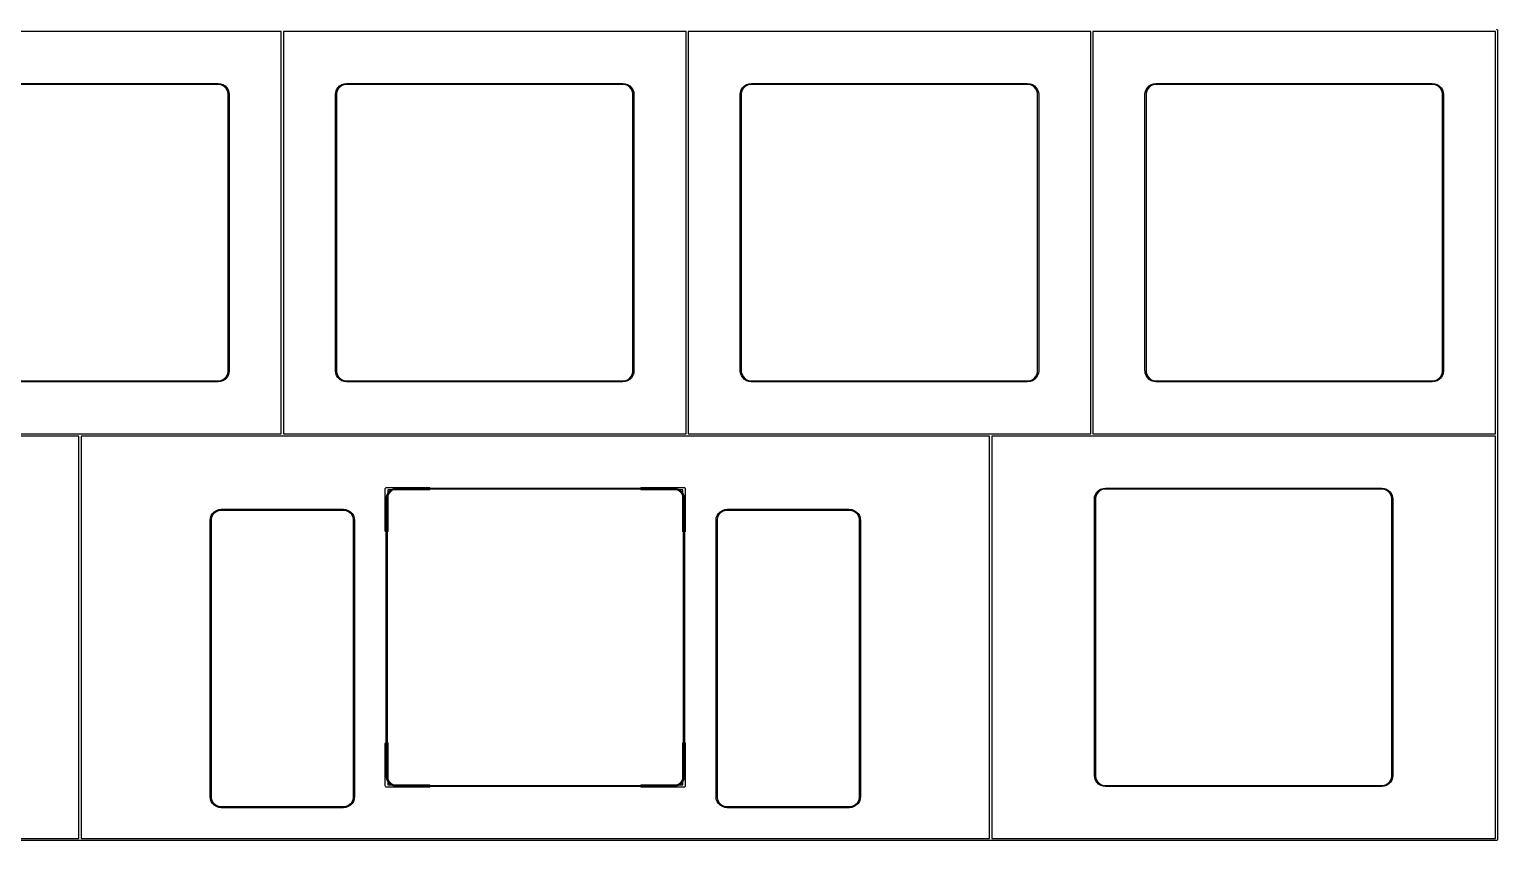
# Model space of a CAD drawing. Extents: x 116 to 435, y -379 to -284.
# Drawn here: x 185.1 to 254.2, y -379.2 to -341.1 of the extents above; entities that cross this region are included whole.
import ezdxf

# ---------------------------------------------------------------- set-up
doc = ezdxf.new("R2010")
doc.units = 0
doc.layers.add('BLACK', color=7, linetype='CONTINUOUS')

msp = doc.modelspace()

# ---------------------------------------------------------------- linework, layer by layer
at = {"layer": 'BLACK', "linetype": 'CONTINUOUS'}
for p, q in [((187.468599, -341.149286), (177.993599, -341.149286)), ((196.943599, -341.149286), (187.468599, -341.149286)), ((196.943599, -360.099286), (196.943599, -341.149286)), ((197.043599, -341.149286), (197.043599, -360.099286)), ((206.518599, -341.149286), (197.043599, -341.149286)), ((215.993599, -341.149286), (206.518599, -341.149286)), ((215.993599, -360.099286), (215.993599, -341.149286)), ((216.093599, -341.149286), (216.093599, -360.099286)), ((225.568599, -341.149286), (216.093599, -341.149286)), ((235.043599, -341.149286), (225.568599, -341.149286)), ((235.043599, -360.099286), (235.043599, -341.149286)), ((235.143599, -341.149286), (235.143599, -360.099286)), ((254.093599, -341.149286), (235.143599, -341.149286)), ((254.093599, -360.099286), (254.093599, -341.149286)), ((254.143599, -341.049286), (254.162733, -341.053092)), ((254.162733, -341.053092), (254.189793, -341.080152)), ((254.189793, -341.080152), (254.193599, -341.099286)), ((254.193599, -341.099286), (254.193599, -360.149286)), ((180.968599, -343.599286), (193.968599, -343.599286)), ((193.968599, -343.649286), (180.968599, -343.649286)), ((193.968599, -343.599286), (194.085424, -343.612449)), ((194.031135, -343.649286), (193.968599, -343.649286)), ((194.151945, -343.681656), (194.031135, -343.649286)), ((194.085424, -343.612449), (194.196391, -343.651277)), ((194.260261, -343.74419), (194.151945, -343.681656)), ((194.196391, -343.651277), (194.295935, -343.713823)), ((194.348701, -343.832628), (194.260261, -343.74419)), ((194.295935, -343.713823), (194.379067, -343.796952)), ((194.411239, -343.940942), (194.348701, -343.832628)), ((194.379067, -343.796952), (194.441617, -343.896495)), ((194.443613, -344.061751), (194.411239, -343.940942)), ((194.441617, -343.896495), (194.480448, -344.007461)), ((194.443599, -344.124286), (194.443613, -344.12421)), ((194.443599, -357.124286), (194.443599, -344.124286)), ((194.443613, -344.12421), (194.443613, -344.061751)), ((194.480448, -344.007461), (194.493614, -344.124285)), ((194.493614, -344.124285), (194.493599, -344.124285)), ((194.493599, -344.124285), (194.493599, -344.124286)), ((194.493599, -344.124286), (194.493599, -357.124285)), ((199.493599, -344.124285), (199.506765, -344.007464)), ((199.493599, -344.124286), (199.493599, -344.124285)), ((199.493599, -357.124286), (199.493599, -344.124286)), ((199.506765, -344.007464), (199.545595, -343.896501)), ((199.5436, -344.061753), (199.543599, -344.124285)), ((199.543599, -344.124285), (199.543599, -344.124286)), ((199.543599, -344.124286), (199.543599, -357.114663)), ((199.575973, -343.940947), (199.5436, -344.061753)), ((199.545595, -343.896501), (199.608143, -343.796961)), ((199.638509, -343.832637), (199.575973, -343.940947)), ((199.608143, -343.796961), (199.691272, -343.713834)), ((199.726946, -343.744201), (199.638509, -343.832637)), ((199.691272, -343.713834), (199.790814, -343.651289)), ((199.835259, -343.681668), (199.726946, -343.744201)), ((199.790814, -343.651289), (199.901777, -343.612462)), ((199.956065, -343.649299), (199.835259, -343.681668)), ((199.901777, -343.612462), (200.018448, -343.599315)), ((200.018599, -343.649299), (199.956065, -343.649299)), ((200.018448, -343.599315), (200.018599, -343.599286)), ((200.018599, -343.599286), (213.018599, -343.599286)), ((200.018599, -343.649286), (200.018599, -343.649299)), ((213.018599, -343.649286), (200.018599, -343.649286)), ((213.018599, -343.599286), (213.135424, -343.612449)), ((213.081135, -343.649286), (213.018599, -343.649286)), ((213.201945, -343.681656), (213.081135, -343.649286)), ((213.135424, -343.612449), (213.246391, -343.651277)), ((213.310261, -343.74419), (213.201945, -343.681656)), ((213.246391, -343.651277), (213.345935, -343.713823)), ((213.398701, -343.832628), (213.310261, -343.74419)), ((213.345935, -343.713823), (213.429067, -343.796952)), ((213.461239, -343.940942), (213.398701, -343.832628)), ((213.429067, -343.796952), (213.491617, -343.896495)), ((213.493613, -344.061751), (213.461239, -343.940942)), ((213.491617, -343.896495), (213.530448, -344.007461)), ((213.493599, -344.124286), (213.493613, -344.12421)), ((213.493599, -357.124286), (213.493599, -344.124286)), ((213.493613, -344.12421), (213.493613, -344.061751)), ((213.530448, -344.007461), (213.543614, -344.124285)), ((213.543614, -344.124285), (213.543599, -344.124285)), ((213.543599, -344.124285), (213.543599, -344.124286)), ((213.543599, -344.124286), (213.543599, -357.124285)), ((218.543599, -344.124285), (218.556765, -344.007464)), ((218.543599, -344.124286), (218.543599, -344.124285)), ((218.543599, -357.124286), (218.543599, -344.124286)), ((218.556765, -344.007464), (218.595595, -343.896501)), ((218.5936, -344.061753), (218.593599, -344.124285)), ((218.593599, -344.124285), (218.593599, -344.124286)), ((218.593599, -344.124286), (218.593599, -357.114663)), ((218.625973, -343.940947), (218.5936, -344.061753)), ((218.595595, -343.896501), (218.658143, -343.796961)), ((218.688509, -343.832637), (218.625973, -343.940947)), ((218.658143, -343.796961), (218.741272, -343.713834)), ((218.776946, -343.744201), (218.688509, -343.832637)), ((218.741272, -343.713834), (218.840814, -343.651289)), ((218.885259, -343.681668), (218.776946, -343.744201)), ((218.840814, -343.651289), (218.951777, -343.612462)), ((219.006065, -343.649299), (218.885259, -343.681668)), ((218.951777, -343.612462), (219.068448, -343.599315)), ((219.068599, -343.649299), (219.006065, -343.649299)), ((219.068448, -343.599315), (219.068599, -343.599286)), ((219.068599, -343.599286), (232.068599, -343.599286)), ((219.068599, -343.649286), (219.068599, -343.649299)), ((232.068599, -343.649286), (219.068599, -343.649286)), ((232.068599, -343.599286), (232.185424, -343.612449)), ((232.131135, -343.649286), (232.068599, -343.649286)), ((232.251945, -343.681656), (232.131135, -343.649286)), ((232.185424, -343.612449), (232.296391, -343.651277)), ((232.360261, -343.74419), (232.251945, -343.681656)), ((232.296391, -343.651277), (232.395935, -343.713823)), ((232.448701, -343.832628), (232.360261, -343.74419)), ((232.395935, -343.713823), (232.479067, -343.796952)), ((232.511239, -343.940942), (232.448701, -343.832628)), ((232.479067, -343.796952), (232.541617, -343.896495)), ((232.543613, -344.061751), (232.511239, -343.940942)), ((232.541617, -343.896495), (232.580448, -344.007461)), ((232.543599, -344.124286), (232.543613, -344.12421)), ((232.543599, -357.124286), (232.543599, -344.124286)), ((232.543613, -344.12421), (232.543613, -344.061751)), ((232.580448, -344.007461), (232.593614, -344.124285)), ((232.593614, -344.124285), (232.593599, -344.124285)), ((232.593599, -344.124285), (232.593599, -344.124286)), ((232.593599, -344.124286), (232.593599, -357.124285)), ((237.593599, -344.124285), (237.606765, -344.007464)), ((237.593599, -344.124286), (237.593599, -344.124285)), ((237.593599, -357.124286), (237.593599, -344.124286)), ((237.606765, -344.007464), (237.645595, -343.896501)), ((237.6436, -344.061753), (237.643599, -344.124285)), ((237.643599, -344.124285), (237.643599, -344.124286)), ((237.643599, -344.124286), (237.643599, -357.114663)), ((237.675973, -343.940947), (237.6436, -344.061753)), ((237.645595, -343.896501), (237.708143, -343.796961)), ((237.738509, -343.832637), (237.675973, -343.940947)), ((237.708143, -343.796961), (237.791272, -343.713834)), ((237.826946, -343.744201), (237.738509, -343.832637)), ((237.791272, -343.713834), (237.890814, -343.651289)), ((237.935259, -343.681668), (237.826946, -343.744201)), ((237.890814, -343.651289), (238.001777, -343.612462)), ((238.056065, -343.649299), (237.935259, -343.681668)), ((238.001777, -343.612462), (238.118448, -343.599315)), ((238.118599, -343.649299), (238.056065, -343.649299)), ((238.118448, -343.599315), (238.118599, -343.599286)), ((238.118599, -343.599286), (251.118599, -343.599286)), ((238.118599, -343.649286), (238.118599, -343.649299)), ((251.118599, -343.649286), (238.118599, -343.649286)), ((251.118599, -343.599286), (251.235424, -343.612449)), ((251.181135, -343.649286), (251.118599, -343.649286)), ((251.301945, -343.681656), (251.181135, -343.649286)), ((251.235424, -343.612449), (251.346391, -343.651277)), ((251.410261, -343.74419), (251.301945, -343.681656)), ((251.346391, -343.651277), (251.445935, -343.713823)), ((251.498701, -343.832628), (251.410261, -343.74419)), ((251.445935, -343.713823), (251.529067, -343.796952)), ((251.561239, -343.940942), (251.498701, -343.832628)), ((251.529067, -343.796952), (251.591617, -343.896495)), ((251.593613, -344.061751), (251.561239, -343.940942)), ((251.591617, -343.896495), (251.630448, -344.007461)), ((251.593599, -344.124286), (251.593613, -344.12421)), ((251.593599, -357.124286), (251.593599, -344.124286)), ((251.593613, -344.12421), (251.593613, -344.061751)), ((251.630448, -344.007461), (251.643614, -344.124285)), ((251.643614, -344.124285), (251.643599, -344.124285)), ((251.643599, -344.124285), (251.643599, -344.124286)), ((251.643599, -344.124286), (251.643599, -357.124285)), ((194.411233, -357.307634), (194.443601, -357.186823)), ((194.480439, -357.241111), (194.441612, -357.352079)), ((194.443599, -357.124287), (194.443599, -357.124286)), ((194.443601, -357.186823), (194.443599, -357.124287)), ((194.493599, -357.124285), (194.480439, -357.241111)), ((199.495502, -357.133853), (199.493599, -357.124286)), ((199.497903, -357.136254), (199.495502, -357.133853)), ((199.509585, -357.239985), (199.497903, -357.136254)), ((199.548404, -357.350946), (199.509585, -357.239985)), ((199.543599, -357.114663), (199.546363, -357.123171)), ((199.546363, -357.123171), (199.54643, -357.123172)), ((199.54643, -357.123172), (199.546427, -357.185702)), ((199.546427, -357.185702), (199.578787, -357.306503)), ((213.461233, -357.307634), (213.493601, -357.186823)), ((213.530439, -357.241111), (213.491612, -357.352079)), ((213.493599, -357.124287), (213.493599, -357.124286)), ((213.493601, -357.186823), (213.493599, -357.124287)), ((213.543599, -357.124285), (213.530439, -357.241111)), ((218.545502, -357.133853), (218.543599, -357.124286)), ((218.547903, -357.136254), (218.545502, -357.133853)), ((218.559585, -357.239985), (218.547903, -357.136254)), ((218.598404, -357.350946), (218.559585, -357.239985)), ((218.593599, -357.114663), (218.596363, -357.123171)), ((218.596363, -357.123171), (218.59643, -357.123172)), ((218.59643, -357.123172), (218.596427, -357.185702)), ((218.596427, -357.185702), (218.628787, -357.306503)), ((232.511233, -357.307634), (232.543601, -357.186823)), ((232.580439, -357.241111), (232.541612, -357.352079)), ((232.543599, -357.124287), (232.543599, -357.124286)), ((232.543601, -357.186823), (232.543599, -357.124287)), ((232.593599, -357.124285), (232.580439, -357.241111)), ((237.595502, -357.133853), (237.593599, -357.124286)), ((237.597903, -357.136254), (237.595502, -357.133853)), ((237.609585, -357.239985), (237.597903, -357.136254)), ((237.648404, -357.350946), (237.609585, -357.239985)), ((237.643599, -357.114663), (237.646363, -357.123171)), ((237.646363, -357.123171), (237.64643, -357.123172)), ((237.64643, -357.123172), (237.646427, -357.185702)), ((237.646427, -357.185702), (237.678787, -357.306503)), ((251.561233, -357.307634), (251.593601, -357.186823)), ((251.630439, -357.241111), (251.591612, -357.352079)), ((251.593599, -357.124287), (251.593599, -357.124286)), ((251.593601, -357.186823), (251.593599, -357.124287)), ((251.643599, -357.124285), (251.630439, -357.241111)), ((193.968599, -357.649286), (180.968599, -357.649286)), ((180.974799, -357.599286), (193.968599, -357.599286)), ((193.968599, -357.599286), (193.968664, -357.599299)), ((194.085424, -357.636136), (193.968599, -357.649299)), ((193.968599, -357.649299), (193.968599, -357.649286)), ((193.968664, -357.599299), (194.031135, -357.599299)), ((194.031135, -357.599299), (194.151945, -357.566928)), ((194.196392, -357.597306), (194.085424, -357.636136)), ((194.151945, -357.566928), (194.26026, -357.504391)), ((194.295936, -357.534757), (194.196392, -357.597306)), ((194.26026, -357.504391), (194.348699, -357.41595)), ((194.379066, -357.451625), (194.295936, -357.534757)), ((194.348699, -357.41595), (194.411233, -357.307634)), ((194.441612, -357.352079), (194.379066, -357.451625)), ((199.61094, -357.450486), (199.548404, -357.350946)), ((199.578787, -357.306503), (199.641311, -357.414813)), ((199.694059, -357.533616), (199.61094, -357.450486)), ((199.641311, -357.414813), (199.729736, -357.50325)), ((199.793591, -357.596166), (199.694059, -357.533616)), ((199.729736, -357.50325), (199.838037, -357.565788)), ((199.904546, -357.634999), (199.793591, -357.596166)), ((199.838037, -357.565788), (199.958834, -357.598165)), ((200.008352, -357.646703), (199.904546, -357.634999)), ((199.958834, -357.598165), (200.021365, -357.59817)), ((200.009032, -357.647383), (200.008352, -357.646703)), ((200.018599, -357.649286), (200.009032, -357.647383)), ((213.018599, -357.649286), (200.018599, -357.649286)), ((200.021365, -357.59817), (200.024799, -357.599286)), ((200.024799, -357.599286), (213.018599, -357.599286)), ((213.018599, -357.599286), (213.018664, -357.599299)), ((213.135424, -357.636136), (213.018599, -357.649299)), ((213.018599, -357.649299), (213.018599, -357.649286)), ((213.018664, -357.599299), (213.081135, -357.599299)), ((213.081135, -357.599299), (213.201945, -357.566928)), ((213.246392, -357.597306), (213.135424, -357.636136)), ((213.201945, -357.566928), (213.31026, -357.504391)), ((213.345936, -357.534757), (213.246392, -357.597306)), ((213.31026, -357.504391), (213.398699, -357.41595)), ((213.429066, -357.451625), (213.345936, -357.534757)), ((213.398699, -357.41595), (213.461233, -357.307634)), ((213.491612, -357.352079), (213.429066, -357.451625)), ((218.66094, -357.450486), (218.598404, -357.350946)), ((218.628787, -357.306503), (218.691311, -357.414813)), ((218.744059, -357.533616), (218.66094, -357.450486)), ((218.691311, -357.414813), (218.779736, -357.50325)), ((218.843591, -357.596166), (218.744059, -357.533616)), ((218.779736, -357.50325), (218.888037, -357.565788)), ((218.954546, -357.634999), (218.843591, -357.596166)), ((218.888037, -357.565788), (219.008834, -357.598165)), ((219.058352, -357.646703), (218.954546, -357.634999)), ((219.008834, -357.598165), (219.071365, -357.59817)), ((219.059032, -357.647383), (219.058352, -357.646703)), ((219.068599, -357.649286), (219.059032, -357.647383)), ((232.068599, -357.649286), (219.068599, -357.649286)), ((219.071365, -357.59817), (219.074799, -357.599286)), ((219.074799, -357.599286), (232.068599, -357.599286)), ((232.068599, -357.599286), (232.068664, -357.599299)), ((232.185424, -357.636136), (232.068599, -357.649299)), ((232.068599, -357.649299), (232.068599, -357.649286)), ((232.068664, -357.599299), (232.131135, -357.599299)), ((232.131135, -357.599299), (232.251945, -357.566928)), ((232.296392, -357.597306), (232.185424, -357.636136)), ((232.251945, -357.566928), (232.36026, -357.504391)), ((232.395936, -357.534757), (232.296392, -357.597306)), ((232.36026, -357.504391), (232.448699, -357.41595)), ((232.479066, -357.451625), (232.395936, -357.534757)), ((232.448699, -357.41595), (232.511233, -357.307634)), ((232.541612, -357.352079), (232.479066, -357.451625)), ((237.71094, -357.450486), (237.648404, -357.350946)), ((237.678787, -357.306503), (237.741311, -357.414813)), ((237.794059, -357.533616), (237.71094, -357.450486)), ((237.741311, -357.414813), (237.829736, -357.50325)), ((237.893591, -357.596166), (237.794059, -357.533616)), ((237.829736, -357.50325), (237.938037, -357.565788)), ((238.004546, -357.634999), (237.893591, -357.596166)), ((237.938037, -357.565788), (238.058834, -357.598165)), ((238.108352, -357.646703), (238.004546, -357.634999)), ((238.058834, -357.598165), (238.121365, -357.59817)), ((238.109032, -357.647383), (238.108352, -357.646703)), ((238.118599, -357.649286), (238.109032, -357.647383)), ((251.118599, -357.649286), (238.118599, -357.649286)), ((238.121365, -357.59817), (238.124799, -357.599286)), ((238.124799, -357.599286), (251.118599, -357.599286)), ((251.118599, -357.599286), (251.118664, -357.599299)), ((251.235424, -357.636136), (251.118599, -357.649299)), ((251.118599, -357.649299), (251.118599, -357.649286)), ((251.118664, -357.599299), (251.181135, -357.599299)), ((251.181135, -357.599299), (251.301945, -357.566928)), ((251.346392, -357.597306), (251.235424, -357.636136)), ((251.301945, -357.566928), (251.41026, -357.504391)), ((251.445936, -357.534757), (251.346392, -357.597306)), ((251.41026, -357.504391), (251.498699, -357.41595)), ((251.529066, -357.451625), (251.445936, -357.534757)), ((251.498699, -357.41595), (251.561233, -357.307634)), ((251.591612, -357.352079), (251.529066, -357.451625)), ((187.418599, -360.199286), (177.943599, -360.199286)), ((177.993599, -360.099286), (187.468599, -360.099286)), ((187.418599, -379.149286), (187.418599, -360.199286)), ((187.468599, -360.099286), (196.943599, -360.099286)), ((187.518599, -360.199286), (187.518599, -379.149286)), ((196.993599, -360.199286), (187.518599, -360.199286)), ((216.043599, -360.199286), (196.993599, -360.199286)), ((197.043599, -360.099286), (215.993599, -360.099286)), ((230.281099, -360.199286), (216.043599, -360.199286)), ((216.093599, -360.099286), (230.331099, -360.099286)), ((230.281099, -379.149286), (230.281099, -360.199286)), ((230.331099, -360.099286), (235.043599, -360.099286)), ((230.381099, -360.199286), (230.381099, -379.149286)), ((235.093599, -360.199286), (230.381099, -360.199286)), ((254.093599, -360.199286), (235.093599, -360.199286)), ((235.143599, -360.099286), (254.093599, -360.099286)), ((254.093599, -379.149286), (254.093599, -360.199286)), ((254.193599, -360.149286), (254.193599, -379.199286)), ((201.839849, -362.674286), (201.844416, -362.651325)), ((201.839849, -364.674286), (201.839849, -362.674286)), ((201.844416, -362.651325), (201.876888, -362.618853)), ((201.876888, -362.618853), (201.899849, -362.614286)), ((201.899849, -362.614286), (203.899849, -362.614286)), ((203.899849, -362.734286), (201.959849, -362.734286)), ((201.959849, -362.734286), (201.959849, -364.674286)), ((201.98939, -362.846947), (202.072517, -362.763814)), ((202.108194, -362.794179), (202.019757, -362.882622)), ((202.072517, -362.763814), (202.172058, -362.70126)), ((202.216506, -362.731636), (202.108194, -362.794179)), ((202.172058, -362.70126), (202.283022, -362.662423)), ((202.337315, -362.699255), (202.216506, -362.731636)), ((202.283022, -362.662423), (202.399846, -362.649249)), ((202.399663, -362.699249), (202.337315, -362.699255)), ((202.399849, -362.699286), (202.399663, -362.699249)), ((202.399846, -362.649249), (202.399846, -362.649286)), ((202.399846, -362.649286), (202.399847, -362.649286)), ((202.399847, -362.649286), (202.399849, -362.649286)), ((202.399849, -362.649286), (215.399849, -362.649286)), ((202.399852, -362.699286), (202.399849, -362.699286)), ((215.399849, -362.699286), (202.399852, -362.699286)), ((203.899849, -362.614286), (203.92281, -362.618853)), ((203.92281, -362.729719), (203.899849, -362.734286)), ((203.92281, -362.618853), (203.955282, -362.651325)), ((203.955282, -362.697247), (203.92281, -362.729719)), ((203.955282, -362.651325), (203.955282, -362.697247)), ((213.844416, -362.651325), (213.876888, -362.618853)), ((213.844416, -362.697247), (213.844416, -362.651325)), ((213.876888, -362.729719), (213.844416, -362.697247)), ((213.876888, -362.618853), (213.899849, -362.614286)), ((213.899849, -362.734286), (213.876888, -362.729719)), ((213.899849, -362.614286), (215.899849, -362.614286)), ((215.839849, -362.734286), (213.899849, -362.734286)), ((215.399849, -362.649286), (215.399852, -362.649286)), ((215.39985, -362.699285), (215.399849, -362.699286)), ((215.399852, -362.699286), (215.39985, -362.699285)), ((215.399852, -362.649286), (215.51668, -362.662439)), ((215.462391, -362.69928), (215.399852, -362.699286)), ((215.583212, -362.731642), (215.462391, -362.69928)), ((215.51668, -362.662439), (215.627657, -362.70126)), ((215.691538, -362.794173), (215.583212, -362.731642)), ((215.627657, -362.70126), (215.727212, -362.763805)), ((215.779989, -362.882612), (215.691538, -362.794173)), ((215.727212, -362.763805), (215.810353, -362.846935)), ((215.839849, -364.674286), (215.839849, -362.734286)), ((215.899849, -362.614286), (215.92281, -362.618853)), ((215.92281, -362.618853), (215.955282, -362.651325)), ((215.955282, -362.651325), (215.959849, -362.674286)), ((215.959849, -362.674286), (215.959849, -364.674286)), ((235.32689, -362.846947), (235.410017, -362.763814)), ((235.445694, -362.794179), (235.357257, -362.882622)), ((235.410017, -362.763814), (235.509558, -362.70126)), ((235.554006, -362.731636), (235.445694, -362.794179)), ((235.509558, -362.70126), (235.620522, -362.662423)), ((235.674815, -362.699255), (235.554006, -362.731636)), ((235.620522, -362.662423), (235.737346, -362.649249)), ((235.737163, -362.699249), (235.674815, -362.699255)), ((235.737349, -362.699286), (235.737163, -362.699249)), ((235.737346, -362.649249), (235.737346, -362.649286)), ((235.737346, -362.649286), (235.737347, -362.649286)), ((235.737347, -362.649286), (235.737349, -362.649286)), ((235.737349, -362.649286), (248.737349, -362.649286)), ((235.737352, -362.699286), (235.737349, -362.699286)), ((248.737349, -362.699286), (235.737352, -362.699286)), ((248.737349, -362.649286), (248.737352, -362.649286)), ((248.73735, -362.699285), (248.737349, -362.699286)), ((248.737352, -362.699286), (248.73735, -362.699285)), ((248.737352, -362.649286), (248.85418, -362.662439)), ((248.799891, -362.69928), (248.737352, -362.699286)), ((248.920712, -362.731642), (248.799891, -362.69928)), ((248.85418, -362.662439), (248.965157, -362.70126)), ((249.029038, -362.794173), (248.920712, -362.731642)), ((248.965157, -362.70126), (249.064712, -362.763805)), ((249.117489, -362.882612), (249.029038, -362.794173)), ((249.064712, -362.763805), (249.147853, -362.846935)), ((201.874849, -363.174285), (201.888014, -363.05746)), ((201.874849, -363.174286), (201.874849, -363.174285)), ((201.874849, -376.174286), (201.874849, -363.174286)), ((201.888014, -363.05746), (201.926843, -362.946493)), ((201.92485, -363.11175), (201.924849, -363.174285)), ((201.924849, -363.174285), (201.924849, -363.174286)), ((201.924849, -363.174286), (201.924849, -376.164664)), ((201.957222, -362.990939), (201.92485, -363.11175)), ((201.926843, -362.946493), (201.98939, -362.846947)), ((202.019757, -362.882622), (201.957222, -362.990939)), ((215.842534, -362.990931), (215.779989, -362.882612)), ((215.810353, -362.846935), (215.87291, -362.946482)), ((215.874912, -363.111747), (215.842534, -362.990931)), ((215.87291, -362.946482), (215.911746, -363.057454)), ((215.874849, -363.174286), (215.874913, -363.173959)), ((215.874849, -376.174286), (215.874849, -363.174286)), ((215.874913, -363.173959), (215.874912, -363.111747)), ((215.911746, -363.057454), (215.924914, -363.174285)), ((215.924914, -363.174285), (215.924849, -363.174285)), ((215.924849, -363.174285), (215.924849, -363.174286)), ((215.924849, -363.174286), (215.924849, -376.174285)), ((235.212349, -363.174285), (235.225514, -363.05746)), ((235.212349, -363.174286), (235.212349, -363.174285)), ((235.212349, -376.174286), (235.212349, -363.174286)), ((235.225514, -363.05746), (235.264343, -362.946493)), ((235.26235, -363.11175), (235.262349, -363.174285)), ((235.262349, -363.174285), (235.262349, -363.174286)), ((235.262349, -363.174286), (235.262349, -376.164664)), ((235.294722, -362.990939), (235.26235, -363.11175)), ((235.264343, -362.946493), (235.32689, -362.846947)), ((235.357257, -362.882622), (235.294722, -362.990939)), ((249.180034, -362.990931), (249.117489, -362.882612)), ((249.147853, -362.846935), (249.21041, -362.946482)), ((249.212412, -363.111747), (249.180034, -362.990931)), ((249.21041, -362.946482), (249.249246, -363.057454)), ((249.212349, -363.174286), (249.212413, -363.173959)), ((249.212349, -376.174286), (249.212349, -363.174286)), ((249.212413, -363.173959), (249.212412, -363.111747)), ((249.249246, -363.057454), (249.262414, -363.174285)), ((249.262414, -363.174285), (249.262349, -363.174285)), ((249.262349, -363.174285), (249.262349, -363.174286)), ((249.262349, -363.174286), (249.262349, -376.174285)), ((193.593599, -364.174285), (193.606764, -364.057465)), ((193.593599, -364.174287), (193.593599, -364.174285)), ((193.593599, -377.174287), (193.593599, -364.174287)), ((193.606764, -364.057465), (193.645595, -363.946502)), ((193.6436, -364.111754), (193.643599, -364.174285)), ((193.643599, -364.174285), (193.643599, -364.174287)), ((193.643599, -364.174287), (193.643599, -377.174287)), ((193.675973, -363.990948), (193.6436, -364.111754)), ((193.645595, -363.946502), (193.708142, -363.846961)), ((193.738509, -363.882637), (193.675973, -363.990948)), ((193.708142, -363.846961), (193.791271, -363.763834)), ((193.826946, -363.794202), (193.738509, -363.882637)), ((193.791271, -363.763834), (193.890813, -363.701289)), ((193.935259, -363.731668), (193.826946, -363.794202)), ((193.890813, -363.701289), (194.001777, -363.662462)), ((194.056065, -363.699299), (193.935259, -363.731668)), ((194.001777, -363.662462), (194.118459, -363.649314)), ((194.118599, -363.699299), (194.056065, -363.699299)), ((194.118459, -363.649314), (194.118599, -363.649287)), ((194.118599, -363.649287), (199.868599, -363.649287)), ((194.118599, -363.699287), (194.118599, -363.699299)), ((199.868599, -363.699287), (194.118599, -363.699287)), ((199.868599, -363.649287), (199.985424, -363.66245)), ((199.931135, -363.699287), (199.868599, -363.699287)), ((200.051945, -363.731657), (199.931135, -363.699287)), ((199.985424, -363.66245), (200.09639, -363.701278)), ((200.16026, -363.794191), (200.051945, -363.731657)), ((200.09639, -363.701278), (200.195935, -363.763824)), ((200.2487, -363.882629), (200.16026, -363.794191)), ((200.195935, -363.763824), (200.279067, -363.846953)), ((200.311238, -363.990943), (200.2487, -363.882629)), ((200.279067, -363.846953), (200.341616, -363.946496)), ((200.343612, -364.111752), (200.311238, -363.990943)), ((200.341616, -363.946496), (200.380447, -364.057462)), ((200.343599, -364.174287), (200.343612, -364.174216)), ((200.343599, -377.174287), (200.343599, -364.174287)), ((200.343612, -364.174216), (200.343612, -364.111752)), ((200.380447, -364.057462), (200.393613, -364.174286)), ((200.393613, -364.174286), (200.393599, -364.174286)), ((200.393599, -364.174286), (200.393599, -364.174287)), ((200.393599, -364.174287), (200.393599, -377.174285)), ((217.406099, -364.174285), (217.419264, -364.057465)), ((217.406099, -364.174287), (217.406099, -364.174285)), ((217.406099, -377.174287), (217.406099, -364.174287)), ((217.419264, -364.057465), (217.458095, -363.946502)), ((217.4561, -364.111754), (217.456099, -364.174285)), ((217.456099, -364.174285), (217.456099, -364.174287)), ((217.456099, -364.174287), (217.456099, -377.174287)), ((217.488473, -363.990948), (217.4561, -364.111754)), ((217.458095, -363.946502), (217.520642, -363.846961)), ((217.551009, -363.882637), (217.488473, -363.990948)), ((217.520642, -363.846961), (217.603771, -363.763834)), ((217.639446, -363.794202), (217.551009, -363.882637)), ((217.603771, -363.763834), (217.703313, -363.701289)), ((217.747759, -363.731668), (217.639446, -363.794202)), ((217.703313, -363.701289), (217.814277, -363.662462)), ((217.868565, -363.699299), (217.747759, -363.731668)), ((217.814277, -363.662462), (217.930959, -363.649314)), ((217.931099, -363.699299), (217.868565, -363.699299)), ((217.930959, -363.649314), (217.931099, -363.649287)), ((217.931099, -363.649287), (223.679888, -363.649287)), ((223.679888, -363.699287), (217.931099, -363.699287)), ((217.931099, -363.699287), (217.931099, -363.699299)), ((223.679888, -363.649287), (223.679889, -363.649287)), ((223.679889, -363.699287), (223.679888, -363.699286)), ((223.679888, -363.699286), (223.679888, -363.699287)), ((223.679889, -363.649287), (223.796714, -363.662447)), ((223.742425, -363.699285), (223.679889, -363.699287)), ((223.863237, -363.731654), (223.742425, -363.699285)), ((223.796714, -363.662447), (223.907683, -363.701274)), ((223.971555, -363.794188), (223.863237, -363.731654)), ((223.907683, -363.701274), (224.00723, -363.76382)), ((224.059998, -363.882626), (223.971555, -363.794188)), ((224.00723, -363.76382), (224.090363, -363.846949)), ((224.122537, -363.99094), (224.059998, -363.882626)), ((224.090363, -363.846949), (224.152915, -363.946493)), ((224.154912, -364.111751), (224.122537, -363.99094)), ((224.152915, -363.946493), (224.191747, -364.05746)), ((224.154888, -364.174289), (224.154912, -364.174163)), ((224.156099, -377.174287), (224.154888, -364.174289)), ((224.154912, -364.174163), (224.154912, -364.111751)), ((224.191747, -364.05746), (224.204913, -364.174286)), ((224.204913, -364.174286), (224.204888, -364.174286)), ((224.204888, -364.174286), (224.206099, -377.174285)), ((201.844416, -364.697247), (201.839849, -364.674286)), ((201.876888, -364.729719), (201.844416, -364.697247)), ((201.92281, -364.729719), (201.876888, -364.729719)), ((201.955282, -364.697247), (201.92281, -364.729719)), ((201.959849, -364.674286), (201.955282, -364.697247)), ((215.844416, -364.697247), (215.839849, -364.674286)), ((215.876888, -364.729719), (215.844416, -364.697247)), ((215.92281, -364.729719), (215.876888, -364.729719)), ((215.955282, -364.697247), (215.92281, -364.729719)), ((215.959849, -364.674286), (215.955282, -364.697247)), ((201.839849, -374.674286), (201.844416, -374.651325)), ((201.839849, -376.674286), (201.839849, -374.674286)), ((201.844416, -374.651325), (201.876888, -374.618853)), ((201.876888, -374.618853), (201.92281, -374.618853)), ((201.92281, -374.618853), (201.955282, -374.651325)), ((201.955282, -374.651325), (201.959849, -374.674286)), ((201.959849, -374.674286), (201.959849, -376.614286)), ((215.839849, -374.674286), (215.844416, -374.651325)), ((215.839849, -376.614286), (215.839849, -374.674286)), ((215.844416, -374.651325), (215.876888, -374.618853)), ((215.876888, -374.618853), (215.92281, -374.618853)), ((215.92281, -374.618853), (215.955282, -374.651325)), ((215.955282, -374.651325), (215.959849, -374.674286)), ((215.959849, -374.674286), (215.959849, -376.674286)), ((201.876752, -376.183853), (201.874849, -376.174286)), ((201.879097, -376.186198), (201.876752, -376.183853)), ((201.890787, -376.289992), (201.879097, -376.186198)), ((201.92961, -376.400959), (201.890787, -376.289992)), ((201.924849, -376.164664), (201.927613, -376.173172)), ((201.927613, -376.173172), (201.92763, -376.173172)), ((201.92763, -376.173172), (201.927627, -376.235706)), ((201.927627, -376.235706), (201.959992, -376.356514)), ((201.992154, -376.500504), (201.92961, -376.400959)), ((201.959849, -376.614286), (203.899849, -376.614286)), ((201.959992, -376.356514), (202.022523, -376.464829)), ((202.075282, -376.583635), (201.992154, -376.500504)), ((202.022523, -376.464829), (202.110958, -376.553267)), ((202.174825, -376.646182), (202.075282, -376.583635)), ((202.110958, -376.553267), (202.219271, -376.615802)), ((202.219271, -376.615802), (202.340078, -376.648171)), ((203.899849, -376.614286), (203.92281, -376.618853)), ((203.92281, -376.618853), (203.955282, -376.651325)), ((213.844416, -376.651325), (213.876888, -376.618853)), ((213.876888, -376.618853), (213.899849, -376.614286)), ((213.899849, -376.614286), (215.839849, -376.614286)), ((215.462385, -376.649254), (215.583193, -376.616894)), ((215.583193, -376.616894), (215.691507, -376.554367)), ((215.727181, -376.584737), (215.627636, -376.647277)), ((215.691507, -376.554367), (215.779946, -376.465935)), ((215.810313, -376.501612), (215.727181, -376.584737)), ((215.779946, -376.465935), (215.842481, -376.357625)), ((215.872861, -376.402071), (215.810313, -376.501612)), ((215.842481, -376.357625), (215.87485, -376.23682)), ((215.911689, -376.291107), (215.872861, -376.402071)), ((215.874849, -376.174287), (215.874849, -376.174286)), ((215.87485, -376.23682), (215.874849, -376.174287)), ((215.924849, -376.174285), (215.911689, -376.291107)), ((235.214252, -376.183853), (235.212349, -376.174286)), ((235.216597, -376.186198), (235.214252, -376.183853)), ((235.228287, -376.289992), (235.216597, -376.186198)), ((235.26711, -376.400959), (235.228287, -376.289992)), ((235.262349, -376.164664), (235.265113, -376.173172)), ((235.265113, -376.173172), (235.26513, -376.173172)), ((235.26513, -376.173172), (235.265127, -376.235706)), ((235.265127, -376.235706), (235.297492, -376.356514)), ((235.329654, -376.500504), (235.26711, -376.400959)), ((235.297492, -376.356514), (235.360023, -376.464829)), ((235.412782, -376.583635), (235.329654, -376.500504)), ((235.360023, -376.464829), (235.448458, -376.553267)), ((235.512325, -376.646182), (235.412782, -376.583635)), ((235.448458, -376.553267), (235.556771, -376.615802)), ((235.556771, -376.615802), (235.677578, -376.648171)), ((248.799885, -376.649254), (248.920693, -376.616894)), ((248.920693, -376.616894), (249.029007, -376.554367)), ((249.064681, -376.584737), (248.965136, -376.647277)), ((249.029007, -376.554367), (249.117446, -376.465935)), ((249.147813, -376.501612), (249.064681, -376.584737)), ((249.117446, -376.465935), (249.179981, -376.357625)), ((249.210361, -376.402071), (249.147813, -376.501612)), ((249.179981, -376.357625), (249.21235, -376.23682)), ((249.249189, -376.291107), (249.210361, -376.402071)), ((249.212349, -376.174287), (249.212349, -376.174286)), ((249.21235, -376.23682), (249.212349, -376.174287)), ((249.262349, -376.174285), (249.249189, -376.291107)), ((193.593631, -377.17445), (193.593599, -377.174287)), ((193.606773, -377.291109), (193.593631, -377.17445)), ((193.645599, -377.402074), (193.606773, -377.291109)), ((193.643599, -377.174287), (193.643599, -377.174288)), ((193.643599, -377.174288), (193.643613, -377.174288)), ((193.643613, -377.174288), (193.643611, -377.236822)), ((193.643611, -377.236822), (193.675979, -377.357629)), ((200.311232, -377.357634), (200.343601, -377.236824)), ((200.380439, -377.291112), (200.341612, -377.40208)), ((200.343599, -377.174288), (200.343599, -377.174287)), ((200.343601, -377.236824), (200.343599, -377.174288)), ((200.393599, -377.174286), (200.380439, -377.291112)), ((200.393599, -377.174285), (200.393599, -377.174286)), ((201.844416, -376.697247), (201.839849, -376.674286)), ((201.876888, -376.729719), (201.844416, -376.697247)), ((201.899849, -376.734286), (201.876888, -376.729719)), ((203.899849, -376.734286), (201.899849, -376.734286)), ((202.28579, -376.68501), (202.174825, -376.646182)), ((202.389603, -376.696704), (202.28579, -376.68501)), ((202.340078, -376.648171), (202.402612, -376.64817)), ((202.390282, -376.697383), (202.389603, -376.696704)), ((202.399849, -376.699286), (202.390282, -376.697383)), ((215.399846, -376.699286), (202.399849, -376.699286)), ((202.402612, -376.64817), (202.406047, -376.649286)), ((202.406047, -376.649286), (215.399849, -376.649286)), ((203.92281, -376.729719), (203.899849, -376.734286)), ((203.955282, -376.697247), (203.92281, -376.729719)), ((203.955282, -376.651325), (203.955282, -376.697247)), ((213.844416, -376.697247), (213.844416, -376.651325)), ((213.876888, -376.729719), (213.844416, -376.697247)), ((213.899849, -376.734286), (213.876888, -376.729719)), ((215.899849, -376.734286), (213.899849, -376.734286)), ((215.399849, -376.699286), (215.399846, -376.699286)), ((215.399849, -376.649286), (215.39985, -376.649286)), ((215.400281, -376.699199), (215.399849, -376.699286)), ((215.39985, -376.649286), (215.399852, -376.649286)), ((215.399852, -376.649286), (215.399852, -376.649249)), ((215.399852, -376.649249), (215.462385, -376.649254)), ((215.516669, -376.686097), (215.400281, -376.699199)), ((215.627636, -376.647277), (215.516669, -376.686097)), ((215.92281, -376.729719), (215.899849, -376.734286)), ((215.955282, -376.697247), (215.92281, -376.729719)), ((215.959849, -376.674286), (215.955282, -376.697247)), ((217.406131, -377.17445), (217.406099, -377.174287)), ((217.419273, -377.291109), (217.406131, -377.17445)), ((217.458099, -377.402074), (217.419273, -377.291109)), ((217.456099, -377.174287), (217.456099, -377.174288)), ((217.456099, -377.174288), (217.456113, -377.174288)), ((217.456113, -377.174288), (217.456111, -377.236822)), ((217.456111, -377.236822), (217.488479, -377.357629)), ((224.123732, -377.357634), (224.156101, -377.236824)), ((224.192939, -377.291112), (224.154112, -377.40208)), ((224.156099, -377.174288), (224.156099, -377.174287)), ((224.156101, -377.236824), (224.156099, -377.174288)), ((224.206099, -377.174286), (224.192939, -377.291112)), ((224.206099, -377.174285), (224.206099, -377.174286)), ((235.62329, -376.68501), (235.512325, -376.646182)), ((235.727103, -376.696704), (235.62329, -376.68501)), ((235.677578, -376.648171), (235.740112, -376.64817)), ((235.727782, -376.697383), (235.727103, -376.696704)), ((235.737349, -376.699286), (235.727782, -376.697383)), ((248.737346, -376.699286), (235.737349, -376.699286)), ((235.740112, -376.64817), (235.743547, -376.649286)), ((235.743547, -376.649286), (248.737349, -376.649286)), ((248.737349, -376.699286), (248.737346, -376.699286)), ((248.737349, -376.649286), (248.73735, -376.649286)), ((248.737781, -376.699199), (248.737349, -376.699286)), ((248.73735, -376.649286), (248.737352, -376.649286)), ((248.737352, -376.649286), (248.737352, -376.649249)), ((248.737352, -376.649249), (248.799885, -376.649254)), ((248.854169, -376.686097), (248.737781, -376.699199)), ((248.965136, -376.647277), (248.854169, -376.686097)), ((193.708143, -377.501618), (193.645599, -377.402074)), ((193.675979, -377.357629), (193.738511, -377.465943)), ((193.791271, -377.584747), (193.708143, -377.501618)), ((193.738511, -377.465943), (193.826946, -377.554381)), ((193.890812, -377.647295), (193.791271, -377.584747)), ((193.826946, -377.554381), (193.935258, -377.616916)), ((194.001777, -377.686124), (193.890812, -377.647295)), ((193.935258, -377.616916), (194.056065, -377.649287)), ((194.118599, -377.699287), (194.001777, -377.686124)), ((194.056065, -377.649287), (194.118599, -377.649287)), ((194.118599, -377.649287), (199.868599, -377.649287)), ((199.868599, -377.699287), (194.118599, -377.699287)), ((199.868599, -377.649287), (199.868659, -377.649299)), ((199.985424, -377.686136), (199.868599, -377.699299)), ((199.868599, -377.699299), (199.868599, -377.699287)), ((199.868659, -377.649299), (199.931135, -377.649299)), ((199.931135, -377.649299), (200.051945, -377.616928)), ((200.096391, -377.647306), (199.985424, -377.686136)), ((200.051945, -377.616928), (200.16026, -377.554391)), ((200.195936, -377.584757), (200.096391, -377.647306)), ((200.16026, -377.554391), (200.248698, -377.465951)), ((200.279065, -377.501626), (200.195936, -377.584757)), ((200.248698, -377.465951), (200.311232, -377.357634)), ((200.341612, -377.40208), (200.279065, -377.501626)), ((217.520643, -377.501618), (217.458099, -377.402074)), ((217.488479, -377.357629), (217.551011, -377.465943)), ((217.603771, -377.584747), (217.520643, -377.501618)), ((217.551011, -377.465943), (217.639446, -377.554381)), ((217.703312, -377.647295), (217.603771, -377.584747)), ((217.639446, -377.554381), (217.747758, -377.616916)), ((217.814277, -377.686124), (217.703312, -377.647295)), ((217.747758, -377.616916), (217.868565, -377.649287)), ((217.931099, -377.699287), (217.814277, -377.686124)), ((217.868565, -377.649287), (217.931099, -377.649287)), ((217.931099, -377.649287), (223.681099, -377.649287)), ((223.681099, -377.699287), (217.931099, -377.699287)), ((223.681099, -377.649287), (223.681159, -377.649299)), ((223.797924, -377.686136), (223.681099, -377.699299)), ((223.681099, -377.699299), (223.681099, -377.699287)), ((223.681159, -377.649299), (223.743635, -377.649299)), ((223.743635, -377.649299), (223.864445, -377.616928)), ((223.908891, -377.647306), (223.797924, -377.686136)), ((223.864445, -377.616928), (223.97276, -377.554391)), ((224.008436, -377.584757), (223.908891, -377.647306)), ((223.97276, -377.554391), (224.061198, -377.465951)), ((224.091565, -377.501626), (224.008436, -377.584757)), ((224.061198, -377.465951), (224.123732, -377.357634)), ((224.154112, -377.40208), (224.091565, -377.501626)), ((187.468599, -379.249286), (163.656099, -379.249286)), ((163.706099, -379.149286), (187.418599, -379.149286)), ((230.331099, -379.249286), (187.468599, -379.249286)), ((187.518599, -379.149286), (230.281099, -379.149286)), ((254.143599, -379.249286), (230.331099, -379.249286)), ((230.381099, -379.149286), (254.093599, -379.149286)), ((254.162733, -379.24548), (254.143599, -379.249286)), ((254.189793, -379.21842), (254.162733, -379.24548)), ((254.193599, -379.199286), (254.189793, -379.21842))]:
    msp.add_line(p, q, dxfattribs=at)

doc.saveas('drawing.dxf')
